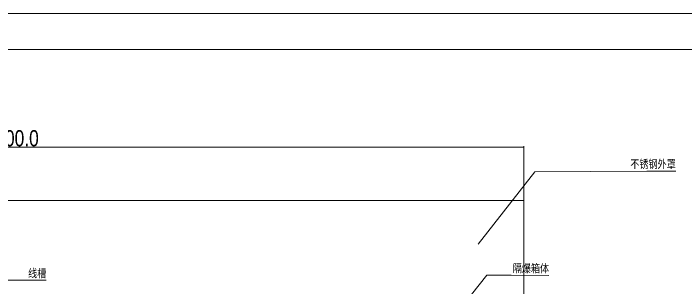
# Model space of a CAD drawing. Header units: millimetres. Extents: x 47793 to 72822, y 60284 to 123188.
# Drawn here: x 49803 to 51047, y 62576 to 63084 of the extents above; entities that cross this region are included whole.
import ezdxf

# ---------------------------------------------------------------- set-up
doc = ezdxf.new("R2010")
doc.units = ezdxf.units.MM
doc.header["$LTSCALE"] = 10
for name, color, linetype, lineweight in [('1轮廓实线层', 7, 'Continuous', 18), ('2细线层', 4, 'Continuous', 18), ('图框层', 7, 'Continuous', 18), ('尺寸线层', 3, 'Continuous', 18)]:
    doc.layers.add(name, color=color, linetype=linetype, lineweight=lineweight)
doc.styles.add('TH_GBDIM', font='SIMYOU.TTF', dxfattribs={"width": 0.8})
doc.dimstyles.new('TH_GBDIM', dxfattribs={"dimtxt": 3, "dimasz": 2.5, "dimexe": 2, "dimexo": 0, "dimgap": 1.5, "dimtad": 1, "dimdec": 1, "dimzin": 0, "dimdsep": 46, "dimtxsty": 'TH_GBDIM', "dimcen": 2.5, "dimdle": 5, "dimclrd": 4, "dimclre": 4, "dimclrt": 3, "dimadec": 0, "dimazin": 0, "dimtfac": 0.714286, "dimtdec": 1, "dimtmove": 0, "dimatfit": 3, "dimfxl": 1, "dimtolj": 1, "dimarcsym": 0})

# ---------------------------------------------------------------- blocks, each defined once
blk = doc.blocks.new('*X3')
at = {"layer": '尺寸线层', "linetype": 'Continuous'}
blk.add_hatch(color=4, dxfattribs=at).paths.add_polyline_path([(49671.5, 62480.3), (49672.6, 62482.5), (49673.2, 62482.2)], flags=0)
at = {"layer": '尺寸线层', "color": 4, "linetype": 'Continuous'}
for p, q in [((49671.5, 62480.3), (49746.4, 62591.6)), ((49746.4, 62591.6), (49840.6, 62591.6))]:
    blk.add_line(p, q, dxfattribs=at)
at = {"layer": '尺寸线层', "color": 4}
blk.add_line((49840.6, 62591.6), (49863.5, 62591.6), dxfattribs=at)
at = {"layer": '尺寸线层', "color": 3, "insert": (49846.9, 62603.4), "char_height": 15, "width": 66.133, "attachment_point": 5, "style": 'TH_GBDIM'}
blk.add_mtext('线槽', dxfattribs=at)
blk = doc.blocks.new('*X4')
at = {"layer": '尺寸线层', "linetype": 'Continuous'}
blk.add_hatch(color=4, dxfattribs=at).paths.add_polyline_path([(50661.9, 62658.4), (50663.2, 62660.6), (50663.6, 62660.2)], flags=0)
at = {"layer": '尺寸线层', "color": 4, "linetype": 'Continuous'}
for p, q in [((50661.9, 62658.4), (50766.2, 62791.7)), ((50766.2, 62791.7), (50973.4, 62793.3))]:
    blk.add_line(p, q, dxfattribs=at)
at = {"layer": '尺寸线层', "color": 4}
blk.add_line((50973.4, 62793.3), (51027.2, 62793.3), dxfattribs=at)
at = {"layer": '尺寸线层', "color": 3, "insert": (50984.8, 62805.3), "char_height": 15, "width": 169.6, "attachment_point": 5, "style": 'TH_GBDIM'}
blk.add_mtext('不锈钢外罩', dxfattribs=at)
blk = doc.blocks.new('*X5')
at = {"layer": '尺寸线层', "linetype": 'Continuous'}
blk.add_hatch(color=4, dxfattribs=at).paths.add_polyline_path([(50572.2, 62468.8), (50573.5, 62470.9), (50574, 62470.5)], flags=0)
at = {"layer": '尺寸线层', "color": 4, "linetype": 'Continuous'}
for p, q in [((50572.2, 62468.8), (50677.8, 62601.1)), ((50677.8, 62601.1), (50722.9, 62601))]:
    blk.add_line(p, q, dxfattribs=at)
at = {"layer": '尺寸线层', "color": 4}
blk.add_line((50722.9, 62601), (50792.4, 62600.4), dxfattribs=at)
at = {"layer": '尺寸线层', "color": 3, "insert": (50759.2, 62612.6), "char_height": 15, "width": 133.067, "attachment_point": 5, "rotation": 359.4884, "style": 'TH_GBDIM'}
blk.add_mtext('隔爆箱体', dxfattribs=at)
blk = doc.blocks.new('*X9')
at = {"layer": '尺寸线层', "linetype": 'Continuous', "transparency": 16777216}
for points in [[(48854.9, 62837.4), (48857.4, 62837.8), (48857.4, 62837)], [(50746.3, 62837.4), (50743.8, 62837.8), (50743.8, 62837)]]:
    blk.add_hatch(color=4, dxfattribs=at).paths.add_polyline_path(points, flags=0)
at = {"layer": '尺寸线层', "color": 4, "linetype": 'Continuous', "transparency": 16777216}
for p, q in [((48854.9, 62738.6), (48854.9, 62839.4)), ((50746.3, 62738.6), (50746.3, 62839.4)), ((48854.9, 62837.4), (50746.3, 62837.4))]:
    blk.add_line(p, q, dxfattribs=at)
at = {"layer": '尺寸线层', "color": 3, "transparency": 16777216, "insert": (49800.6, 62853.7), "char_height": 30, "width": 193.6, "attachment_point": 5, "style": 'TH_GBDIM'}
blk.add_mtext('1600.0', dxfattribs=at)

msp = doc.modelspace()

# ---------------------------------------------------------------- linework, layer by layer
at = {"layer": '1轮廓实线层'}
msp.add_lwpolyline([(48854.94, 62738.58), (48854.94, 61432.52), (50746.29, 61432.52), (50746.29, 62738.58)], close=True, dxfattribs=at)
at = {"layer": '2细线层'}
msp.add_line((51753.17, 63084.45), (47793.17, 63084.45), dxfattribs=at)
at = {"layer": '图框层'}
msp.add_line((51686.5, 63017.78), (47959.84, 63017.78), dxfattribs=at)

# ---------------------------------------------------------------- block references
at = {"layer": '尺寸线层'}
for name in ['*X4', '*X3', '*X5']:
    msp.add_blockref(name, (0, 0), dxfattribs=at)

# ---------------------------------------------------------------- dimensions: what is measured, and where the dimension line sits
dim = msp.add_linear_dim(base=(50746.29, 62837.41), p1=(48854.94, 62738.58), p2=(50746.29, 62738.58), text='1600.0', dimstyle='TH_GBDIM', override={"dimtxt": 30, "dimsah": 1, "dimtfac": 1, "dimtfill": 1}, dxfattribs=at)
dim.commit()
dim.dimension.update_dxf_attribs({"geometry": '*X9', "text_midpoint": (49800.62, 62853.66)})

doc.saveas('drawing.dxf')
